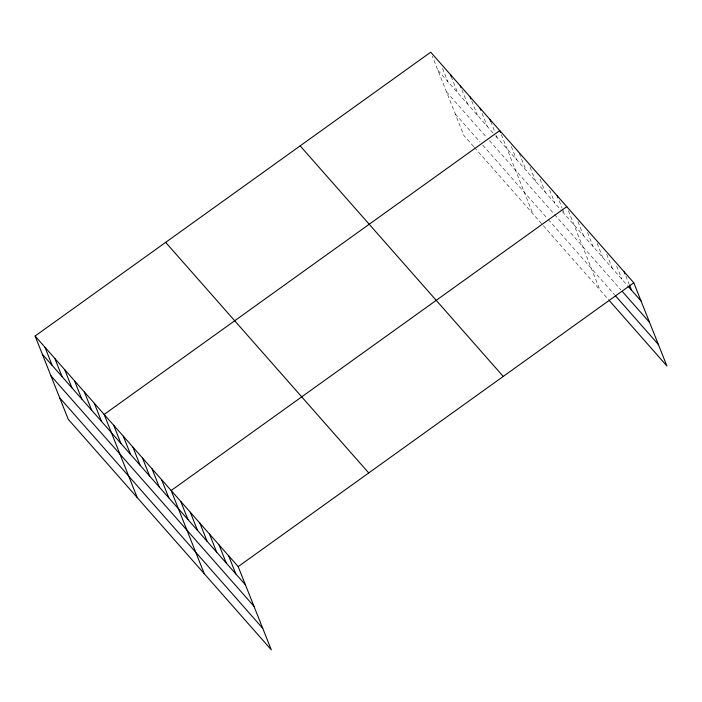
<?xml version="1.0" encoding="UTF-8"?>
<svg xmlns="http://www.w3.org/2000/svg" width="702" height="702" viewBox="0 0 702 702"><rect width="100%" height="100%" fill="white"/><g stroke="black" fill="none" stroke-linecap="round" stroke-linejoin="round"><path stroke-width="0.53" stroke-dasharray="3.51 2.63" d="M437.96 70.393L495.024 135.196M495.735 135.995L561.714 210.907M562.399 211.688L627.36 285.451M446.49 91.839L485.951 136.636M489.469 140.637L553.834 213.715M554.519 214.496L620.849 289.812M455.282 113.935L479.94 141.936M482.765 145.13L547.586 218.726M548.271 219.507L614.601 294.822M473.683 146.578L463.82 135.381L432.318 56.23M474.385 147.376L609.459 300.737M625.833 275.939L629.053 284.038M616.654 266.084L621.893 279.238M606.686 254.203L612.319 268.366M597.112 243.331L602.746 257.494M587.53 232.459L593.172 246.621M577.957 221.586L583.599 235.758M568.383 210.723L599.885 289.865M559.213 200.86L562.03 207.941M562.434 208.959L564.452 214.013M549.64 189.988L554.878 203.141M540.066 179.124L545.305 192.269M530.089 167.234L535.731 181.406M519.313 153.334L526.158 170.533M511.346 146.507L516.575 159.661M501.368 134.626L532.862 213.777M490.698 121.402L494.726 131.52M496.34 135.565L497.139 137.592M482.046 113.241L487.276 126.395M471.779 101.027L477.413 115.189M461.916 89.83L467.55 103.993M451.246 76.606L457.686 92.796M442.585 68.445L447.823 81.599"/><path stroke-width="1.05" d="M35.1 336.039L238.18 566.619L271.288 649.815L68.208 419.234L35.1 336.039L430.712 52.185L633.792 282.766L666.9 365.961L609.459 300.737M566.777 206.669L171.165 490.531L204.273 573.727M238.18 566.619L633.792 282.766M628.044 286.223L641.04 300.974M622.218 291.365L649.578 322.42M615.285 295.595L658.371 344.515M300.158 145.858L503.237 376.439M165.654 242.365L368.734 472.946M42.348 354.256L245.428 584.836M50.877 375.702L253.966 606.282M59.67 397.788L262.759 628.369M624.218 271.893L625.026 273.92M629.457 285.047L631.467 290.101M557.204 195.805L558.011 197.824M500.561 132.608L499.763 130.581L104.15 414.443L137.259 497.63M489.891 119.384L490.698 121.402M480.028 108.178L480.835 110.205M470.164 96.981L470.972 99.008M460.301 85.784L461.109 87.803M450.438 74.579L451.246 76.606M228.606 555.756L235.854 573.964M219.033 544.884L226.281 563.092M209.459 534.011L216.707 552.228M199.886 523.139L207.134 541.356M190.312 512.276L197.56 530.484M180.739 501.403L187.987 519.612M161.592 479.659L168.84 497.876M152.018 468.787L159.266 487.004M142.445 457.923L149.693 476.132M132.871 447.051L140.119 465.259M123.298 436.179L130.546 454.396M113.724 425.307L120.972 443.524M94.287 403.238L101.536 421.454M84.424 392.041L91.664 410.249M74.552 380.844L81.801 399.052M64.689 369.638L71.937 387.855M54.826 358.441L62.074 376.658M44.963 347.244L52.211 365.452"/></g></svg>
